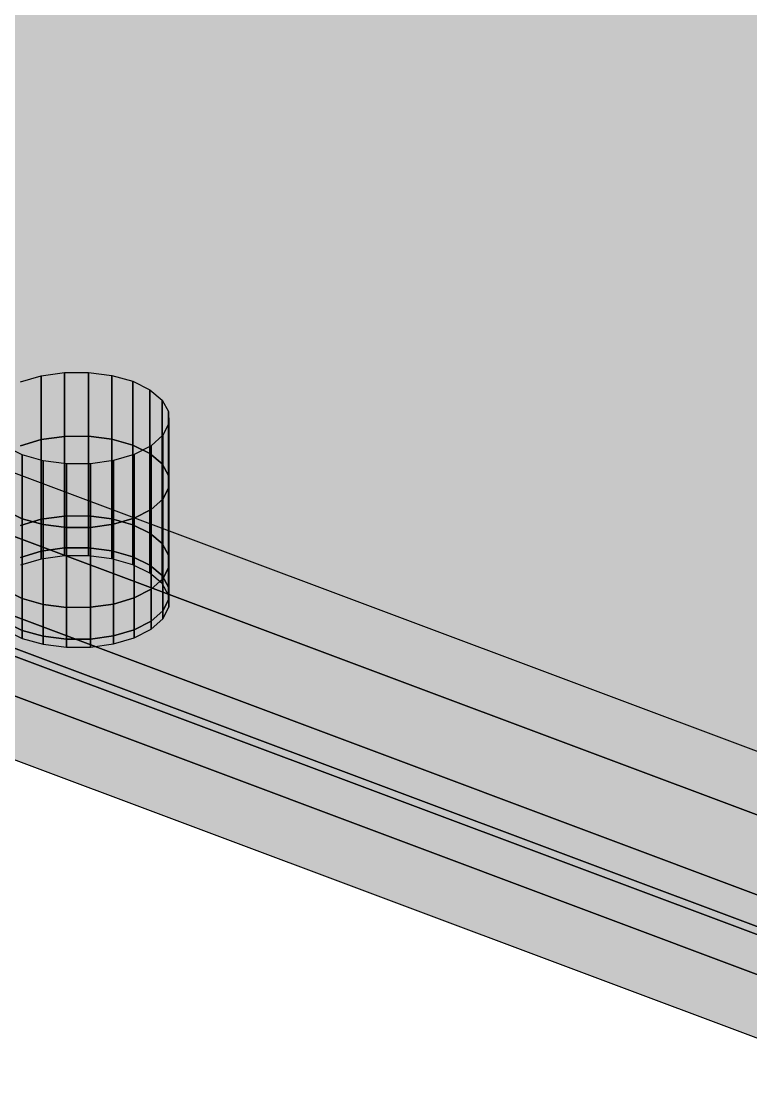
# Model space of a CAD drawing. Header units: millimetres. Extents: x 50 to 612415, y 2 to 4150.
# Drawn here: x 471237.6 to 471278.4, y 2943.7 to 3003.5 of the extents above; entities that cross this region are included whole.
import ezdxf

# ---------------------------------------------------------------- set-up
doc = ezdxf.new("R2010")
doc.units = ezdxf.units.MM
doc.layers.add('HATCH', color=8, linetype='Continuous', lineweight=9)
doc.layers.add('OUTLINE', color=7, linetype='Continuous', lineweight=25)

msp = doc.modelspace()

# ---------------------------------------------------------------- hatches: boundary and pattern name
at = {"layer": 'HATCH', "true_color": 0xccae87}
for points in [[(470526.265, 3420.73), (470524.918, 3421.389), (471244.787, 2982.887)], [(470524.918, 3421.389), (470749.011, 3168.481), (471243.826, 2983.357)], [(470524.918, 3421.389), (471243.826, 2983.357), (471244.787, 2982.887)], [(470666.462, 3368.157), (470526.265, 3420.73), (471408.076, 2921.654)], [(470526.265, 3420.73), (471244.787, 2982.887), (471407.114, 2922.124)], [(470526.265, 3420.73), (471407.114, 2922.124), (471408.076, 2921.654)], [(471244.787, 2979.316), (470524.918, 3417.818), (470526.265, 3417.159)], [(471243.826, 2979.786), (470749.011, 3164.91), (470524.918, 3417.818)], [(471244.787, 2979.316), (471243.826, 2979.786), (470524.918, 3417.818)], [(471408.076, 2918.083), (470526.265, 3417.159), (470666.462, 3364.586)], [(471407.114, 2918.553), (471244.787, 2979.316), (470526.265, 3417.159)], [(471408.076, 2918.083), (471407.114, 2918.553), (470526.265, 3417.159)], [(470806.659, 3315.583), (470666.462, 3368.157), (471408.076, 2921.654)], [(471408.076, 2918.083), (470666.462, 3364.586), (470806.659, 3312.012)], [(471408.076, 2918.083), (470806.659, 3312.012), (470946.856, 3259.438)], [(470762.813, 3279.598), (470749.388, 3163.59), (471243.826, 2979.786)], [(470763.775, 3279.127), (470762.813, 3279.598), (471244.787, 2979.316)], [(470762.813, 3279.598), (471243.826, 2979.786), (471244.787, 2979.316)], [(470986.441, 3195.628), (470763.775, 3279.127), (471408.076, 2918.083)], [(470763.775, 3279.127), (471244.787, 2979.316), (471407.114, 2918.553)], [(470763.775, 3279.127), (471407.114, 2918.553), (471408.076, 2918.083)], [(470762.813, 3275.134), (470749.388, 3159.126), (471243.826, 2975.323)], [(471243.826, 2975.323), (470749.388, 3159.126), (470762.813, 3275.134)], [(470763.775, 3274.664), (470762.813, 3275.134), (471244.787, 2974.852)], [(471244.787, 2974.852), (470762.813, 3275.134), (470763.775, 3274.664)], [(470762.813, 3275.134), (471243.826, 2975.323), (471244.787, 2974.852)], [(471244.787, 2974.852), (471243.826, 2975.323), (470762.813, 3275.134)], [(470986.441, 3191.164), (470763.775, 3274.664), (471408.076, 2913.619)], [(471408.076, 2913.619), (470763.775, 3274.664), (470986.441, 3191.164)], [(470763.775, 3274.664), (471244.787, 2974.852), (471407.114, 2914.09)], [(471407.114, 2914.09), (471244.787, 2974.852), (470763.775, 3274.664)], [(470763.775, 3274.664), (471407.114, 2914.09), (471408.076, 2913.619)], [(471408.076, 2913.619), (471407.114, 2914.09), (470763.775, 3274.664)], [(470762.813, 3273.348), (470749.388, 3157.34), (471243.826, 2973.537)], [(471243.826, 2973.537), (470749.388, 3157.34), (470762.813, 3273.348)], [(471244.787, 2973.067), (470762.813, 3273.348), (470763.775, 3272.878)], [(470763.775, 3272.878), (470762.813, 3273.348), (471408.076, 2911.834)], [(470762.813, 3273.348), (471243.826, 2973.537), (471244.787, 2973.067)], [(471244.787, 2973.067), (471243.826, 2973.537), (470762.813, 3273.348)], [(470762.813, 3273.348), (471244.787, 2973.067), (471407.114, 2912.304)], [(470762.813, 3273.348), (471407.114, 2912.304), (471408.076, 2911.834)], [(471243.826, 2973.091), (470749.388, 3156.894), (470762.813, 3272.902)], [(471408.076, 2911.387), (470762.813, 3272.902), (470763.775, 3272.432)], [(470763.775, 3272.432), (470762.813, 3272.902), (471441.874, 2891.22)], [(471244.787, 2972.62), (471243.826, 2973.091), (470762.813, 3272.902)], [(471407.114, 2911.858), (471244.787, 2972.62), (470762.813, 3272.902)], [(470762.813, 3272.902), (471194.468, 2983.997), (471441.874, 2891.22)], [(471408.076, 2911.387), (471407.114, 2911.858), (470762.813, 3272.902)], [(470986.441, 3189.378), (470763.775, 3272.878), (471408.076, 2911.834)], [(471408.076, 2911.834), (470763.775, 3272.878), (470986.441, 3189.378)], [(471407.114, 2912.304), (471244.787, 2973.067), (470763.775, 3272.878)], [(471408.076, 2911.834), (471407.114, 2912.304), (470763.775, 3272.878)], [(471408.076, 2911.387), (470763.775, 3272.432), (470986.441, 3188.932)], [(470986.441, 3188.932), (470763.775, 3272.432), (471441.874, 2891.22)], [(470763.775, 3270.2), (470762.813, 3270.67), (471441.874, 2888.988)], [(471441.874, 2888.988), (470762.813, 3270.67), (470763.775, 3270.2)], [(470762.813, 3270.67), (471194.468, 2981.765), (471441.874, 2888.988)], [(471441.874, 2888.988), (471194.468, 2981.765), (470762.813, 3270.67)], [(470986.441, 3186.7), (470763.775, 3270.2), (471441.874, 2888.988)], [(471441.874, 2888.988), (470763.775, 3270.2), (470986.441, 3186.7)], [(471441.874, 2885.417), (470762.813, 3267.099), (470763.775, 3266.629)], [(471441.874, 2885.417), (471194.468, 2978.194), (470762.813, 3267.099)], [(471441.874, 2885.417), (470763.775, 3266.629), (470986.441, 3183.129)], [(470741.178, 3165.407), (470577.89, 3226.64), (471441.874, 2901.486)], [(470577.89, 3226.64), (471194.468, 2994.264), (471441.874, 2901.486)], [(470741.178, 3161.836), (470577.89, 3223.069), (471441.874, 2897.915)], [(471441.874, 2897.915), (470577.89, 3223.069), (470741.178, 3161.836)], [(470577.89, 3223.069), (471194.468, 2990.693), (471441.874, 2897.915)], [(471441.874, 2897.915), (471194.468, 2990.693), (470577.89, 3223.069)], [(470741.178, 3157.372), (470577.89, 3218.605), (471441.874, 2893.452)], [(471441.874, 2893.452), (470577.89, 3218.605), (470741.178, 3157.372)], [(470577.89, 3218.605), (471194.468, 2986.229), (471441.874, 2893.452)], [(471441.874, 2893.452), (471194.468, 2986.229), (470577.89, 3218.605)], [(470741.178, 3155.587), (470577.89, 3216.82), (471441.874, 2891.666)], [(471441.874, 2891.666), (470577.89, 3216.82), (470741.178, 3155.587)], [(470577.89, 3216.82), (471194.468, 2984.444), (471441.874, 2891.666)], [(471441.874, 2891.666), (471194.468, 2984.444), (470577.89, 3216.82)], [(471441.874, 2891.22), (470577.89, 3216.374), (470741.178, 3155.14)], [(471441.874, 2891.22), (471194.468, 2983.997), (470577.89, 3216.374)], [(471233.847, 3102.85), (470986.441, 3195.628), (471408.076, 2918.083)], [(471233.847, 3098.387), (470986.441, 3191.164), (471408.076, 2913.619)], [(471408.076, 2913.619), (470986.441, 3191.164), (471233.847, 3098.387)], [(471233.847, 3096.601), (470986.441, 3189.378), (471408.076, 2911.834)], [(471408.076, 2911.834), (470986.441, 3189.378), (471233.847, 3096.601)], [(471408.076, 2911.387), (470986.441, 3188.932), (471233.847, 3096.155)], [(471233.847, 3096.155), (470986.441, 3188.932), (471441.874, 2891.22)], [(471233.847, 3093.923), (470986.441, 3186.7), (471441.874, 2888.988)], [(471441.874, 2888.988), (470986.441, 3186.7), (471233.847, 3093.923)], [(471441.874, 2885.417), (470986.441, 3183.129), (471233.847, 3090.352)], [(470749.011, 3168.481), (470749.374, 3167.833), (471243.826, 2983.357)], [(470749.374, 3167.833), (470749.388, 3167.161), (471243.826, 2983.357)], [(470749.388, 3167.161), (470749.054, 3166.509), (471243.826, 2983.357)], [(470749.054, 3166.509), (471240.004, 2983.847), (471241.349, 2983.854)], [(470749.054, 3166.509), (471241.349, 2983.854), (471242.653, 2983.687)], [(470749.054, 3166.509), (471238.708, 2983.666), (471240.004, 2983.847)], [(470749.054, 3166.509), (471242.653, 2983.687), (471243.826, 2983.357)], [(470749.054, 3166.509), (471237.55, 2983.323), (471238.708, 2983.666)], [(471237.64, 2979.234), (471236.679, 2979.704), (470741.178, 3165.407)], [(471237.64, 2979.234), (470741.178, 3165.407), (471441.874, 2901.486)], [(471243.826, 2979.786), (470749.374, 3164.262), (470749.011, 3164.91)], [(471243.826, 2979.786), (470749.388, 3163.59), (470749.374, 3164.262)], [(470749.388, 3163.59), (470749.054, 3162.938), (471243.826, 2979.786)], [(471243.826, 2979.786), (470749.054, 3162.938), (470749.388, 3163.59)], [(470749.054, 3162.938), (471240.004, 2980.276), (471241.349, 2980.283)], [(471241.349, 2980.283), (471240.004, 2980.276), (470749.054, 3162.938)], [(470749.054, 3162.938), (471241.349, 2980.283), (471242.653, 2980.116)], [(471242.653, 2980.116), (471241.349, 2980.283), (470749.054, 3162.938)], [(470749.054, 3162.938), (471238.708, 2980.095), (471240.004, 2980.276)], [(471240.004, 2980.276), (471238.708, 2980.095), (470749.054, 3162.938)], [(470749.054, 3162.938), (471242.653, 2980.116), (471243.826, 2979.786)], [(471243.826, 2979.786), (471242.653, 2980.116), (470749.054, 3162.938)], [(470749.054, 3162.938), (471237.55, 2979.752), (471238.708, 2980.095)], [(471238.708, 2980.095), (471237.55, 2979.752), (470749.054, 3162.938)], [(471237.64, 2975.663), (471236.679, 2976.133), (470741.178, 3161.836)], [(470741.178, 3161.836), (471236.679, 2976.133), (471237.64, 2975.663)], [(471237.64, 2975.663), (470741.178, 3161.836), (471441.874, 2897.915)], [(471441.874, 2897.915), (470741.178, 3161.836), (471237.64, 2975.663)], [(470749.388, 3159.126), (470749.054, 3158.474), (471243.826, 2975.323)], [(471243.826, 2975.323), (470749.054, 3158.474), (470749.388, 3159.126)], [(470749.054, 3158.474), (471240.004, 2975.812), (471241.349, 2975.819)], [(471241.349, 2975.819), (471240.004, 2975.812), (470749.054, 3158.474)], [(470749.054, 3158.474), (471241.349, 2975.819), (471242.653, 2975.653)], [(471242.653, 2975.653), (471241.349, 2975.819), (470749.054, 3158.474)], [(470749.054, 3158.474), (471238.708, 2975.631), (471240.004, 2975.812)], [(471240.004, 2975.812), (471238.708, 2975.631), (470749.054, 3158.474)], [(470749.054, 3158.474), (471242.653, 2975.653), (471243.826, 2975.323)], [(471243.826, 2975.323), (471242.653, 2975.653), (470749.054, 3158.474)], [(470749.054, 3158.474), (471237.55, 2975.288), (471238.708, 2975.631)], [(471238.708, 2975.631), (471237.55, 2975.288), (470749.054, 3158.474)], [(471237.64, 2971.199), (471236.679, 2971.67), (470741.178, 3157.372)], [(470741.178, 3157.372), (471236.679, 2971.67), (471237.64, 2971.199)], [(471237.64, 2971.199), (470741.178, 3157.372), (471441.874, 2893.452)], [(471441.874, 2893.452), (470741.178, 3157.372), (471237.64, 2971.199)], [(470749.388, 3157.34), (470749.054, 3156.689), (471243.826, 2973.537)], [(471243.826, 2973.537), (470749.054, 3156.689), (470749.388, 3157.34)], [(471243.826, 2973.091), (470749.054, 3156.242), (470749.388, 3156.894)], [(470749.054, 3156.689), (471240.004, 2974.027), (471241.349, 2974.034)], [(471241.349, 2974.034), (471240.004, 2974.027), (470749.054, 3156.689)], [(470749.054, 3156.689), (471241.349, 2974.034), (471242.653, 2973.867)], [(471242.653, 2973.867), (471241.349, 2974.034), (470749.054, 3156.689)], [(470749.054, 3156.689), (471238.708, 2973.845), (471240.004, 2974.027)], [(471240.004, 2974.027), (471238.708, 2973.845), (470749.054, 3156.689)], [(470749.054, 3156.689), (471242.653, 2973.867), (471243.826, 2973.537)], [(471243.826, 2973.537), (471242.653, 2973.867), (470749.054, 3156.689)], [(470749.054, 3156.689), (471237.55, 2973.503), (471238.708, 2973.845)], [(471238.708, 2973.845), (471237.55, 2973.503), (470749.054, 3156.689)], [(471241.349, 2973.588), (471240.004, 2973.58), (470749.054, 3156.242)], [(471242.653, 2973.421), (471241.349, 2973.588), (470749.054, 3156.242)], [(471240.004, 2973.58), (471238.708, 2973.399), (470749.054, 3156.242)], [(471243.826, 2973.091), (471242.653, 2973.421), (470749.054, 3156.242)], [(471238.708, 2973.399), (471237.55, 2973.056), (470749.054, 3156.242)], [(471237.64, 2969.414), (471236.679, 2969.884), (470741.178, 3155.587)], [(470741.178, 3155.587), (471236.679, 2969.884), (471237.64, 2969.414)], [(471237.64, 2969.414), (470741.178, 3155.587), (471441.874, 2891.666)], [(471441.874, 2891.666), (470741.178, 3155.587), (471237.64, 2969.414)], [(470741.178, 3155.14), (471236.679, 2969.438), (471237.64, 2968.967)], [(471441.874, 2891.22), (470741.178, 3155.14), (471237.64, 2968.967)], [(471244.787, 2982.887), (471245.473, 2982.308), (471407.114, 2922.124)], [(471245.473, 2982.308), (471245.835, 2981.66), (471407.114, 2922.124)], [(471245.835, 2981.66), (471245.85, 2980.987), (471407.114, 2922.124)], [(471245.85, 2980.987), (471245.516, 2980.336), (471407.114, 2922.124)], [(471245.516, 2980.336), (471244.856, 2979.749), (471399.898, 2921.609)], [(471245.516, 2980.336), (471403.292, 2922.614), (471404.638, 2922.621)], [(471245.516, 2980.336), (471404.638, 2922.621), (471405.941, 2922.454)], [(471245.516, 2980.336), (471401.996, 2922.433), (471403.292, 2922.614)], [(471245.516, 2980.336), (471405.941, 2922.454), (471407.114, 2922.124)], [(471245.516, 2980.336), (471400.839, 2922.09), (471401.996, 2922.433)], [(471245.516, 2980.336), (471399.898, 2921.609), (471400.839, 2922.09)], [(471399.238, 2921.023), (471244.856, 2979.749), (471243.915, 2979.268)], [(471399.238, 2921.023), (471399.898, 2921.609), (471244.856, 2979.749)], [(471399.238, 2921.023), (471238.813, 2978.904), (471237.64, 2979.234)], [(471398.904, 2920.371), (471399.238, 2921.023), (471237.64, 2979.234)], [(471398.919, 2919.698), (471398.904, 2920.371), (471237.64, 2979.234)], [(471399.281, 2919.05), (471398.919, 2919.698), (471237.64, 2979.234)], [(471399.967, 2918.471), (471399.281, 2919.05), (471237.64, 2979.234)], [(471400.929, 2918.001), (471399.967, 2918.471), (471237.64, 2979.234)], [(471400.929, 2918.001), (471237.64, 2979.234), (471441.874, 2901.486)], [(471399.238, 2921.023), (471240.116, 2978.737), (471238.813, 2978.904)], [(471399.238, 2921.023), (471242.758, 2978.926), (471241.462, 2978.744)], [(471399.238, 2921.023), (471243.915, 2979.268), (471242.758, 2978.926)], [(471244.787, 2979.316), (471245.473, 2978.737), (471407.114, 2918.553)], [(471407.114, 2918.553), (471245.473, 2978.737), (471244.787, 2979.316)], [(471399.238, 2921.023), (471241.462, 2978.744), (471240.116, 2978.737)], [(471245.473, 2978.737), (471245.835, 2978.089), (471407.114, 2918.553)], [(471407.114, 2918.553), (471245.835, 2978.089), (471245.473, 2978.737)], [(471407.114, 2918.553), (471245.85, 2977.416), (471245.835, 2978.089)], [(471245.835, 2978.089), (471245.85, 2977.416), (471407.114, 2918.553)], [(471407.114, 2918.553), (471245.516, 2976.765), (471245.85, 2977.416)], [(471245.85, 2977.416), (471245.516, 2976.765), (471407.114, 2918.553)], [(471245.516, 2976.765), (471244.856, 2976.178), (471399.898, 2918.038)], [(471399.898, 2918.038), (471244.856, 2976.178), (471245.516, 2976.765)], [(471245.516, 2976.765), (471403.292, 2919.043), (471404.638, 2919.05)], [(471404.638, 2919.05), (471403.292, 2919.043), (471245.516, 2976.765)], [(471405.941, 2918.883), (471404.638, 2919.05), (471245.516, 2976.765)], [(471245.516, 2976.765), (471404.638, 2919.05), (471405.941, 2918.883)], [(471245.516, 2976.765), (471401.996, 2918.862), (471403.292, 2919.043)], [(471403.292, 2919.043), (471401.996, 2918.862), (471245.516, 2976.765)], [(471407.114, 2918.553), (471405.941, 2918.883), (471245.516, 2976.765)], [(471245.516, 2976.765), (471405.941, 2918.883), (471407.114, 2918.553)], [(471245.516, 2976.765), (471400.839, 2918.519), (471401.996, 2918.862)], [(471401.996, 2918.862), (471400.839, 2918.519), (471245.516, 2976.765)], [(471245.516, 2976.765), (471399.898, 2918.038), (471400.839, 2918.519)], [(471400.839, 2918.519), (471399.898, 2918.038), (471245.516, 2976.765)], [(471399.238, 2917.452), (471244.856, 2976.178), (471243.915, 2975.697)], [(471243.915, 2975.697), (471244.856, 2976.178), (471399.238, 2917.452)], [(471399.238, 2917.452), (471399.898, 2918.038), (471244.856, 2976.178)], [(471244.856, 2976.178), (471399.898, 2918.038), (471399.238, 2917.452)], [(471237.64, 2975.663), (471238.813, 2975.333), (471399.238, 2917.452)], [(471399.238, 2917.452), (471238.813, 2975.333), (471237.64, 2975.663)], [(471237.64, 2975.663), (471399.238, 2917.452), (471398.904, 2916.8)], [(471398.904, 2916.8), (471399.238, 2917.452), (471237.64, 2975.663)], [(471398.919, 2916.127), (471398.904, 2916.8), (471237.64, 2975.663)], [(471237.64, 2975.663), (471398.904, 2916.8), (471398.919, 2916.127)], [(471237.64, 2975.663), (471398.919, 2916.127), (471399.281, 2915.479)], [(471399.281, 2915.479), (471398.919, 2916.127), (471237.64, 2975.663)], [(471237.64, 2975.663), (471399.281, 2915.479), (471399.967, 2914.9)], [(471399.967, 2914.9), (471399.281, 2915.479), (471237.64, 2975.663)], [(471400.929, 2914.43), (471399.967, 2914.9), (471237.64, 2975.663)], [(471237.64, 2975.663), (471399.967, 2914.9), (471400.929, 2914.43)], [(471400.929, 2914.43), (471237.64, 2975.663), (471441.874, 2897.915)], [(471441.874, 2897.915), (471237.64, 2975.663), (471400.929, 2914.43)], [(471238.813, 2975.333), (471240.116, 2975.166), (471399.238, 2917.452)], [(471399.238, 2917.452), (471240.116, 2975.166), (471238.813, 2975.333)], [(471240.116, 2975.166), (471241.462, 2975.173), (471399.238, 2917.452)], [(471399.238, 2917.452), (471241.462, 2975.173), (471240.116, 2975.166)], [(471241.462, 2975.173), (471242.758, 2975.355), (471399.238, 2917.452)], [(471399.238, 2917.452), (471242.758, 2975.355), (471241.462, 2975.173)], [(471399.238, 2917.452), (471243.915, 2975.697), (471242.758, 2975.355)], [(471242.758, 2975.355), (471243.915, 2975.697), (471399.238, 2917.452)], [(471244.787, 2974.852), (471245.473, 2974.273), (471407.114, 2914.09)], [(471407.114, 2914.09), (471245.473, 2974.273), (471244.787, 2974.852)], [(471245.473, 2974.273), (471245.835, 2973.625), (471407.114, 2914.09)], [(471407.114, 2914.09), (471245.835, 2973.625), (471245.473, 2974.273)], [(471407.114, 2914.09), (471245.85, 2972.953), (471245.835, 2973.625)], [(471245.835, 2973.625), (471245.85, 2972.953), (471407.114, 2914.09)], [(471244.787, 2973.067), (471245.473, 2972.488), (471407.114, 2912.304)], [(471407.114, 2912.304), (471245.473, 2972.488), (471244.787, 2973.067)], [(471407.114, 2914.09), (471245.516, 2972.301), (471245.85, 2972.953)], [(471245.85, 2972.953), (471245.516, 2972.301), (471407.114, 2914.09)], [(471407.114, 2911.858), (471245.473, 2972.041), (471244.787, 2972.62)], [(471245.516, 2972.301), (471244.856, 2971.715), (471399.898, 2913.574)], [(471399.898, 2913.574), (471244.856, 2971.715), (471245.516, 2972.301)], [(471245.473, 2972.488), (471245.835, 2971.84), (471407.114, 2912.304)], [(471407.114, 2912.304), (471245.835, 2971.84), (471245.473, 2972.488)], [(471245.516, 2972.301), (471403.292, 2914.579), (471404.638, 2914.586)], [(471404.638, 2914.586), (471403.292, 2914.579), (471245.516, 2972.301)], [(471405.941, 2914.419), (471404.638, 2914.586), (471245.516, 2972.301)], [(471245.516, 2972.301), (471404.638, 2914.586), (471405.941, 2914.419)], [(471245.516, 2972.301), (471401.996, 2914.398), (471403.292, 2914.579)], [(471403.292, 2914.579), (471401.996, 2914.398), (471245.516, 2972.301)], [(471407.114, 2914.09), (471405.941, 2914.419), (471245.516, 2972.301)], [(471245.516, 2972.301), (471405.941, 2914.419), (471407.114, 2914.09)], [(471245.516, 2972.301), (471400.839, 2914.055), (471401.996, 2914.398)], [(471401.996, 2914.398), (471400.839, 2914.055), (471245.516, 2972.301)], [(471245.516, 2972.301), (471399.898, 2913.574), (471400.839, 2914.055)], [(471400.839, 2914.055), (471399.898, 2913.574), (471245.516, 2972.301)], [(471399.238, 2912.988), (471244.856, 2971.715), (471243.915, 2971.234)], [(471243.915, 2971.234), (471244.856, 2971.715), (471399.238, 2912.988)], [(471399.238, 2912.988), (471399.898, 2913.574), (471244.856, 2971.715)], [(471244.856, 2971.715), (471399.898, 2913.574), (471399.238, 2912.988)], [(471407.114, 2911.858), (471245.835, 2971.393), (471245.473, 2972.041)], [(471407.114, 2912.304), (471245.85, 2971.167), (471245.835, 2971.84)], [(471245.835, 2971.84), (471245.85, 2971.167), (471407.114, 2912.304)], [(471237.64, 2971.199), (471238.813, 2970.869), (471399.238, 2912.988)], [(471399.238, 2912.988), (471238.813, 2970.869), (471237.64, 2971.199)], [(471237.64, 2971.199), (471399.238, 2912.988), (471398.904, 2912.336)], [(471398.904, 2912.336), (471399.238, 2912.988), (471237.64, 2971.199)], [(471398.919, 2911.663), (471398.904, 2912.336), (471237.64, 2971.199)], [(471237.64, 2971.199), (471398.904, 2912.336), (471398.919, 2911.663)], [(471237.64, 2971.199), (471398.919, 2911.663), (471399.281, 2911.015)], [(471399.281, 2911.015), (471398.919, 2911.663), (471237.64, 2971.199)], [(471237.64, 2971.199), (471399.281, 2911.015), (471399.967, 2910.437)], [(471399.967, 2910.437), (471399.281, 2911.015), (471237.64, 2971.199)], [(471400.929, 2909.966), (471399.967, 2910.437), (471237.64, 2971.199)], [(471237.64, 2971.199), (471399.967, 2910.437), (471400.929, 2909.966)], [(471400.929, 2909.966), (471237.64, 2971.199), (471441.874, 2893.452)], [(471441.874, 2893.452), (471237.64, 2971.199), (471400.929, 2909.966)], [(471399.238, 2912.988), (471243.915, 2971.234), (471242.758, 2970.891)], [(471242.758, 2970.891), (471243.915, 2971.234), (471399.238, 2912.988)], [(471407.114, 2912.304), (471245.516, 2970.515), (471245.85, 2971.167)], [(471245.85, 2971.167), (471245.516, 2970.515), (471407.114, 2912.304)], [(471407.114, 2911.858), (471245.85, 2970.721), (471245.835, 2971.393)], [(471238.813, 2970.869), (471240.116, 2970.702), (471399.238, 2912.988)], [(471399.238, 2912.988), (471240.116, 2970.702), (471238.813, 2970.869)], [(471240.116, 2970.702), (471241.462, 2970.71), (471399.238, 2912.988)], [(471399.238, 2912.988), (471241.462, 2970.71), (471240.116, 2970.702)], [(471241.462, 2970.71), (471242.758, 2970.891), (471399.238, 2912.988)], [(471399.238, 2912.988), (471242.758, 2970.891), (471241.462, 2970.71)], [(471245.516, 2970.515), (471244.856, 2969.929), (471399.898, 2911.789)], [(471399.898, 2911.789), (471244.856, 2969.929), (471245.516, 2970.515)], [(471407.114, 2911.858), (471245.516, 2970.069), (471245.85, 2970.721)], [(471245.516, 2970.515), (471403.292, 2912.794), (471404.638, 2912.801)], [(471404.638, 2912.801), (471403.292, 2912.794), (471245.516, 2970.515)], [(471405.941, 2912.634), (471404.638, 2912.801), (471245.516, 2970.515)], [(471245.516, 2970.515), (471404.638, 2912.801), (471405.941, 2912.634)], [(471245.516, 2970.515), (471401.996, 2912.612), (471403.292, 2912.794)], [(471403.292, 2912.794), (471401.996, 2912.612), (471245.516, 2970.515)], [(471407.114, 2912.304), (471405.941, 2912.634), (471245.516, 2970.515)], [(471245.516, 2970.515), (471405.941, 2912.634), (471407.114, 2912.304)], [(471245.516, 2970.515), (471400.839, 2912.27), (471401.996, 2912.612)], [(471401.996, 2912.612), (471400.839, 2912.27), (471245.516, 2970.515)], [(471245.516, 2970.515), (471399.898, 2911.789), (471400.839, 2912.27)], [(471400.839, 2912.27), (471399.898, 2911.789), (471245.516, 2970.515)], [(471399.238, 2911.202), (471244.856, 2969.929), (471243.915, 2969.448)], [(471243.915, 2969.448), (471244.856, 2969.929), (471399.238, 2911.202)], [(471399.898, 2911.342), (471244.856, 2969.483), (471245.516, 2970.069)], [(471399.238, 2911.202), (471399.898, 2911.789), (471244.856, 2969.929)], [(471244.856, 2969.929), (471399.898, 2911.789), (471399.238, 2911.202)], [(471404.638, 2912.355), (471403.292, 2912.347), (471245.516, 2970.069)], [(471405.941, 2912.188), (471404.638, 2912.355), (471245.516, 2970.069)], [(471403.292, 2912.347), (471401.996, 2912.166), (471245.516, 2970.069)], [(471407.114, 2911.858), (471405.941, 2912.188), (471245.516, 2970.069)], [(471401.996, 2912.166), (471400.839, 2911.823), (471245.516, 2970.069)], [(471400.839, 2911.823), (471399.898, 2911.342), (471245.516, 2970.069)], [(471237.64, 2969.414), (471238.813, 2969.084), (471399.238, 2911.202)], [(471399.238, 2911.202), (471238.813, 2969.084), (471237.64, 2969.414)], [(471237.64, 2969.414), (471399.238, 2911.202), (471398.904, 2910.551)], [(471398.904, 2910.551), (471399.238, 2911.202), (471237.64, 2969.414)], [(471398.919, 2909.878), (471398.904, 2910.551), (471237.64, 2969.414)], [(471237.64, 2969.414), (471398.904, 2910.551), (471398.919, 2909.878)], [(471237.64, 2969.414), (471398.919, 2909.878), (471399.281, 2909.23)], [(471399.281, 2909.23), (471398.919, 2909.878), (471237.64, 2969.414)], [(471237.64, 2969.414), (471399.281, 2909.23), (471399.967, 2908.651)], [(471399.967, 2908.651), (471399.281, 2909.23), (471237.64, 2969.414)], [(471400.929, 2908.181), (471399.967, 2908.651), (471237.64, 2969.414)], [(471237.64, 2969.414), (471399.967, 2908.651), (471400.929, 2908.181)], [(471400.929, 2908.181), (471237.64, 2969.414), (471441.874, 2891.666)], [(471441.874, 2891.666), (471237.64, 2969.414), (471400.929, 2908.181)], [(471399.238, 2911.202), (471243.915, 2969.448), (471242.758, 2969.105)], [(471242.758, 2969.105), (471243.915, 2969.448), (471399.238, 2911.202)], [(471243.915, 2969.002), (471244.856, 2969.483), (471399.238, 2910.756)], [(471244.856, 2969.483), (471399.898, 2911.342), (471399.238, 2910.756)], [(471237.64, 2968.967), (471238.813, 2968.637), (471399.238, 2910.756)], [(471237.64, 2968.967), (471399.238, 2910.756), (471398.904, 2910.104)], [(471237.64, 2968.967), (471398.904, 2910.104), (471398.919, 2909.431)], [(471237.64, 2968.967), (471398.919, 2909.431), (471399.281, 2908.784)], [(471237.64, 2968.967), (471399.281, 2908.784), (471399.967, 2908.205)], [(471237.64, 2968.967), (471399.967, 2908.205), (471400.929, 2907.734)], [(471441.874, 2891.22), (471237.64, 2968.967), (471400.929, 2907.734)], [(471238.813, 2969.084), (471240.116, 2968.917), (471399.238, 2911.202)], [(471399.238, 2911.202), (471240.116, 2968.917), (471238.813, 2969.084)], [(471238.813, 2968.637), (471240.116, 2968.47), (471399.238, 2910.756)], [(471240.116, 2968.917), (471241.462, 2968.924), (471399.238, 2911.202)], [(471399.238, 2911.202), (471241.462, 2968.924), (471240.116, 2968.917)], [(471241.462, 2968.924), (471242.758, 2969.105), (471399.238, 2911.202)], [(471399.238, 2911.202), (471242.758, 2969.105), (471241.462, 2968.924)], [(471241.462, 2968.478), (471242.758, 2968.659), (471399.238, 2910.756)], [(471242.758, 2968.659), (471243.915, 2969.002), (471399.238, 2910.756)], [(471240.116, 2968.47), (471241.462, 2968.478), (471399.238, 2910.756)]]:
    msp.add_hatch(color=43, dxfattribs=at).paths.add_polyline_path(points)
at = {"layer": 'HATCH', "true_color": 0xc0a47f}
for points in [[(471441.874, 2897.915), (471194.468, 2990.693), (471194.468, 2994.264), (471441.874, 2901.486)], [(471441.874, 2893.452), (471194.468, 2986.229), (471194.468, 2990.693), (471441.874, 2897.915)], [(471441.874, 2891.666), (471194.468, 2984.444), (471194.468, 2986.229), (471441.874, 2893.452)], [(471441.874, 2891.22), (471194.468, 2983.997), (471194.468, 2984.444), (471441.874, 2891.666)], [(471441.874, 2888.988), (471194.468, 2981.765), (471194.468, 2983.997), (471441.874, 2891.22)], [(471441.874, 2885.417), (471194.468, 2978.194), (471194.468, 2981.765), (471441.874, 2888.988)]]:
    msp.add_hatch(color=33, dxfattribs=at).paths.add_polyline_path(points)
at = {"layer": 'HATCH', "true_color": 0xc0a480}
for points in [[(471238.708, 2980.095), (471237.55, 2979.752), (471237.55, 2983.323), (471238.708, 2983.666)], [(471238.708, 2975.631), (471237.55, 2975.288), (471237.55, 2979.752), (471238.708, 2980.095)], [(471242.758, 2975.355), (471243.915, 2975.697), (471243.915, 2979.268), (471242.758, 2978.926)], [(471238.708, 2973.845), (471237.55, 2973.503), (471237.55, 2975.288), (471238.708, 2975.631)], [(471242.758, 2970.891), (471243.915, 2971.234), (471243.915, 2975.697), (471242.758, 2975.355)], [(471238.708, 2973.399), (471237.55, 2973.056), (471237.55, 2973.503), (471238.708, 2973.845)], [(471242.758, 2969.105), (471243.915, 2969.448), (471243.915, 2971.234), (471242.758, 2970.891)], [(471242.758, 2968.659), (471243.915, 2969.002), (471243.915, 2969.448), (471242.758, 2969.105)]]:
    msp.add_hatch(color=33, dxfattribs=at).paths.add_polyline_path(points)
at = {"layer": 'HATCH', "true_color": 0xc2a680}
for points in [[(471240.004, 2980.276), (471238.708, 2980.095), (471238.708, 2983.666), (471240.004, 2983.847)], [(471242.653, 2980.116), (471241.349, 2980.283), (471241.349, 2983.854), (471242.653, 2983.687)], [(471240.004, 2975.812), (471238.708, 2975.631), (471238.708, 2980.095), (471240.004, 2980.276)], [(471242.653, 2975.653), (471241.349, 2975.819), (471241.349, 2980.283), (471242.653, 2980.116)], [(471238.813, 2975.333), (471240.116, 2975.166), (471240.116, 2978.737), (471238.813, 2978.904)], [(471241.462, 2975.173), (471242.758, 2975.355), (471242.758, 2978.926), (471241.462, 2978.744)], [(471240.004, 2974.027), (471238.708, 2973.845), (471238.708, 2975.631), (471240.004, 2975.812)], [(471242.653, 2973.867), (471241.349, 2974.034), (471241.349, 2975.819), (471242.653, 2975.653)], [(471238.813, 2970.869), (471240.116, 2970.702), (471240.116, 2975.166), (471238.813, 2975.333)], [(471241.462, 2970.71), (471242.758, 2970.891), (471242.758, 2975.355), (471241.462, 2975.173)], [(471240.004, 2973.58), (471238.708, 2973.399), (471238.708, 2973.845), (471240.004, 2974.027)], [(471242.653, 2973.421), (471241.349, 2973.588), (471241.349, 2974.034), (471242.653, 2973.867)], [(471238.813, 2969.084), (471240.116, 2968.917), (471240.116, 2970.702), (471238.813, 2970.869)], [(471241.462, 2968.924), (471242.758, 2969.105), (471242.758, 2970.891), (471241.462, 2970.71)], [(471238.813, 2968.637), (471240.116, 2968.47), (471240.116, 2968.917), (471238.813, 2969.084)], [(471241.462, 2968.478), (471242.758, 2968.659), (471242.758, 2969.105), (471241.462, 2968.924)]]:
    msp.add_hatch(color=43, dxfattribs=at).paths.add_polyline_path(points)
at = {"layer": 'HATCH', "true_color": 0xc2a681}
for points in [[(471241.349, 2980.283), (471240.004, 2980.276), (471240.004, 2983.847), (471241.349, 2983.854)], [(471241.349, 2975.819), (471240.004, 2975.812), (471240.004, 2980.276), (471241.349, 2980.283)], [(471240.116, 2975.166), (471241.462, 2975.173), (471241.462, 2978.744), (471240.116, 2978.737)], [(471241.349, 2974.034), (471240.004, 2974.027), (471240.004, 2975.812), (471241.349, 2975.819)], [(471240.116, 2970.702), (471241.462, 2970.71), (471241.462, 2975.173), (471240.116, 2975.166)], [(471241.349, 2973.588), (471240.004, 2973.58), (471240.004, 2974.027), (471241.349, 2974.034)], [(471240.116, 2968.917), (471241.462, 2968.924), (471241.462, 2970.71), (471240.116, 2970.702)], [(471240.116, 2968.47), (471241.462, 2968.478), (471241.462, 2968.924), (471240.116, 2968.917)]]:
    msp.add_hatch(color=43, dxfattribs=at).paths.add_polyline_path(points)
at = {"layer": 'HATCH', "true_color": 0xc1a580}
for points in [[(471243.826, 2979.786), (471242.653, 2980.116), (471242.653, 2983.687), (471243.826, 2983.357)], [(471243.826, 2975.323), (471242.653, 2975.653), (471242.653, 2980.116), (471243.826, 2979.786)], [(471237.64, 2975.663), (471238.813, 2975.333), (471238.813, 2978.904), (471237.64, 2979.234)], [(471237.64, 2971.199), (471238.813, 2970.869), (471238.813, 2975.333), (471237.64, 2975.663)], [(471243.826, 2973.537), (471242.653, 2973.867), (471242.653, 2975.653), (471243.826, 2975.323)], [(471243.826, 2973.091), (471242.653, 2973.421), (471242.653, 2973.867), (471243.826, 2973.537)], [(471237.64, 2969.414), (471238.813, 2969.084), (471238.813, 2970.869), (471237.64, 2971.199)], [(471237.64, 2968.967), (471238.813, 2968.637), (471238.813, 2969.084), (471237.64, 2969.414)]]:
    msp.add_hatch(color=33, dxfattribs=at).paths.add_polyline_path(points)
at = {"layer": 'HATCH', "true_color": 0xbfa37e}
for points in [[(471244.787, 2979.316), (471243.826, 2979.786), (471243.826, 2983.357), (471244.787, 2982.887)], [(471236.679, 2976.133), (471237.64, 2975.663), (471237.64, 2979.234), (471236.679, 2979.704)], [(471244.787, 2974.852), (471243.826, 2975.323), (471243.826, 2979.786), (471244.787, 2979.316)], [(471236.679, 2971.67), (471237.64, 2971.199), (471237.64, 2975.663), (471236.679, 2976.133)], [(471244.787, 2973.067), (471243.826, 2973.537), (471243.826, 2975.323), (471244.787, 2974.852)], [(471244.787, 2972.62), (471243.826, 2973.091), (471243.826, 2973.537), (471244.787, 2973.067)], [(471236.679, 2969.884), (471237.64, 2969.414), (471237.64, 2971.199), (471236.679, 2971.67)], [(471236.679, 2969.438), (471237.64, 2968.967), (471237.64, 2969.414), (471236.679, 2969.884)]]:
    msp.add_hatch(color=33, dxfattribs=at).paths.add_polyline_path(points)
at = {"layer": 'HATCH', "true_color": 0xbca17d}
for points in [[(471245.473, 2978.737), (471244.787, 2979.316), (471244.787, 2982.887), (471245.473, 2982.308)], [(471245.473, 2974.273), (471244.787, 2974.852), (471244.787, 2979.316), (471245.473, 2978.737)], [(471245.473, 2972.488), (471244.787, 2973.067), (471244.787, 2974.852), (471245.473, 2974.273)], [(471245.473, 2972.041), (471244.787, 2972.62), (471244.787, 2973.067), (471245.473, 2972.488)]]:
    msp.add_hatch(color=33, dxfattribs=at).paths.add_polyline_path(points)
at = {"layer": 'HATCH', "true_color": 0xb99e7a}
for points in [[(471245.835, 2978.089), (471245.473, 2978.737), (471245.473, 2982.308), (471245.835, 2981.66)], [(471245.516, 2976.765), (471245.85, 2977.416), (471245.85, 2980.987), (471245.516, 2980.336)], [(471245.835, 2973.625), (471245.473, 2974.273), (471245.473, 2978.737), (471245.835, 2978.089)], [(471245.516, 2972.301), (471245.85, 2972.953), (471245.85, 2977.416), (471245.516, 2976.765)], [(471245.835, 2971.84), (471245.473, 2972.488), (471245.473, 2974.273), (471245.835, 2973.625)], [(471245.516, 2970.515), (471245.85, 2971.167), (471245.85, 2972.953), (471245.516, 2972.301)], [(471245.835, 2971.393), (471245.473, 2972.041), (471245.473, 2972.488), (471245.835, 2971.84)], [(471245.516, 2970.069), (471245.85, 2970.721), (471245.85, 2971.167), (471245.516, 2970.515)]]:
    msp.add_hatch(color=33, dxfattribs=at).paths.add_polyline_path(points)
at = {"layer": 'HATCH', "true_color": 0xb69b78}
for points in [[(471245.85, 2977.416), (471245.835, 2978.089), (471245.835, 2981.66), (471245.85, 2980.987)], [(471245.85, 2972.953), (471245.835, 2973.625), (471245.835, 2978.089), (471245.85, 2977.416)], [(471245.85, 2971.167), (471245.835, 2971.84), (471245.835, 2973.625), (471245.85, 2972.953)], [(471245.85, 2970.721), (471245.835, 2971.393), (471245.835, 2971.84), (471245.85, 2971.167)]]:
    msp.add_hatch(color=33, dxfattribs=at).paths.add_polyline_path(points)
at = {"layer": 'HATCH', "true_color": 0xbca07c}
for points in [[(471244.856, 2976.178), (471245.516, 2976.765), (471245.516, 2980.336), (471244.856, 2979.749)], [(471244.856, 2971.715), (471245.516, 2972.301), (471245.516, 2976.765), (471244.856, 2976.178)], [(471244.856, 2969.929), (471245.516, 2970.515), (471245.516, 2972.301), (471244.856, 2971.715)], [(471244.856, 2969.483), (471245.516, 2970.069), (471245.516, 2970.515), (471244.856, 2969.929)]]:
    msp.add_hatch(color=33, dxfattribs=at).paths.add_polyline_path(points)
at = {"layer": 'HATCH', "true_color": 0xbea37e}
for points in [[(471243.915, 2975.697), (471244.856, 2976.178), (471244.856, 2979.749), (471243.915, 2979.268)], [(471243.915, 2971.234), (471244.856, 2971.715), (471244.856, 2976.178), (471243.915, 2975.697)], [(471243.915, 2969.448), (471244.856, 2969.929), (471244.856, 2971.715), (471243.915, 2971.234)], [(471243.915, 2969.002), (471244.856, 2969.483), (471244.856, 2969.929), (471243.915, 2969.448)]]:
    msp.add_hatch(color=33, dxfattribs=at).paths.add_polyline_path(points)

# ---------------------------------------------------------------- linework, layer by layer
at = {"layer": 'OUTLINE', "color": 139, "true_color": 0x42544a}
for p, q in [((471194.468, 2994.264), (471441.874, 2901.486)), ((471194.468, 2994.264), (471441.874, 2901.486)), ((471194.468, 2990.693), (471441.874, 2897.915)), ((471441.874, 2897.915), (471194.468, 2990.693)), ((471194.468, 2990.693), (471441.874, 2897.915)), ((471441.874, 2897.915), (471194.468, 2990.693)), ((471194.468, 2986.229), (471441.874, 2893.452)), ((471441.874, 2893.452), (471194.468, 2986.229)), ((471194.468, 2986.229), (471441.874, 2893.452)), ((471441.874, 2893.452), (471194.468, 2986.229)), ((471194.468, 2984.444), (471441.874, 2891.666)), ((471441.874, 2891.666), (471194.468, 2984.444)), ((471194.468, 2984.444), (471441.874, 2891.666)), ((471441.874, 2891.666), (471194.468, 2984.444)), ((471194.468, 2983.997), (471441.874, 2891.22)), ((471441.874, 2891.22), (471194.468, 2983.997)), ((471194.468, 2983.997), (471441.874, 2891.22)), ((471441.874, 2891.22), (471194.468, 2983.997)), ((471237.55, 2983.323), (471238.708, 2983.666)), ((471237.55, 2983.323), (471238.708, 2983.666)), ((471238.708, 2983.666), (471240.004, 2983.847)), ((471238.708, 2983.666), (471240.004, 2983.847)), ((471238.708, 2980.095), (471238.708, 2983.666)), ((471238.708, 2983.666), (471238.708, 2980.095)), ((471240.004, 2983.847), (471241.349, 2983.854)), ((471240.004, 2983.847), (471241.349, 2983.854)), ((471240.004, 2980.276), (471240.004, 2983.847)), ((471240.004, 2983.847), (471240.004, 2980.276)), ((471241.349, 2983.854), (471242.653, 2983.687)), ((471241.349, 2983.854), (471241.349, 2980.283)), ((471241.349, 2980.283), (471241.349, 2983.854)), ((471241.349, 2983.854), (471242.653, 2983.687)), ((471242.653, 2983.687), (471243.826, 2983.357)), ((471242.653, 2983.687), (471242.653, 2980.116)), ((471242.653, 2980.116), (471242.653, 2983.687)), ((471242.653, 2983.687), (471243.826, 2983.357)), ((471243.826, 2983.357), (471244.787, 2982.887)), ((471243.826, 2983.357), (471243.826, 2979.786)), ((471243.826, 2979.786), (471243.826, 2983.357)), ((471243.826, 2983.357), (471244.787, 2982.887)), ((471244.787, 2982.887), (471244.787, 2979.316)), ((471244.787, 2979.316), (471244.787, 2982.887)), ((471244.787, 2982.887), (471245.473, 2982.308)), ((471244.787, 2982.887), (471245.473, 2982.308)), ((471194.468, 2981.765), (471441.874, 2888.988)), ((471441.874, 2888.988), (471194.468, 2981.765)), ((471194.468, 2981.765), (471441.874, 2888.988)), ((471441.874, 2888.988), (471194.468, 2981.765)), ((471245.473, 2982.308), (471245.473, 2978.737)), ((471245.473, 2978.737), (471245.473, 2982.308)), ((471245.473, 2982.308), (471245.835, 2981.66)), ((471245.473, 2982.308), (471245.835, 2981.66)), ((471245.835, 2981.66), (471245.835, 2978.089)), ((471245.835, 2978.089), (471245.835, 2981.66)), ((471245.835, 2981.66), (471245.85, 2980.987)), ((471245.835, 2981.66), (471245.85, 2980.987)), ((471245.85, 2980.987), (471245.516, 2980.336)), ((471245.85, 2980.987), (471245.516, 2980.336)), ((471245.85, 2980.987), (471245.85, 2977.416)), ((471245.85, 2977.416), (471245.85, 2980.987)), ((471237.55, 2979.752), (471238.708, 2980.095)), ((471238.708, 2980.095), (471237.55, 2979.752)), ((471237.55, 2979.752), (471238.708, 2980.095)), ((471238.708, 2980.095), (471237.55, 2979.752)), ((471238.708, 2980.095), (471240.004, 2980.276)), ((471240.004, 2980.276), (471238.708, 2980.095)), ((471238.708, 2980.095), (471240.004, 2980.276)), ((471240.004, 2980.276), (471238.708, 2980.095)), ((471238.708, 2975.631), (471238.708, 2980.095)), ((471238.708, 2980.095), (471238.708, 2975.631)), ((471240.004, 2980.276), (471241.349, 2980.283)), ((471241.349, 2980.283), (471240.004, 2980.276)), ((471240.004, 2980.276), (471241.349, 2980.283)), ((471241.349, 2980.283), (471240.004, 2980.276)), ((471240.004, 2975.812), (471240.004, 2980.276)), ((471240.004, 2980.276), (471240.004, 2975.812)), ((471241.349, 2980.283), (471242.653, 2980.116)), ((471242.653, 2980.116), (471241.349, 2980.283)), ((471241.349, 2980.283), (471241.349, 2975.819)), ((471241.349, 2975.819), (471241.349, 2980.283)), ((471241.349, 2980.283), (471242.653, 2980.116)), ((471242.653, 2980.116), (471241.349, 2980.283)), ((471242.653, 2980.116), (471243.826, 2979.786)), ((471243.826, 2979.786), (471242.653, 2980.116)), ((471242.653, 2980.116), (471242.653, 2975.653)), ((471242.653, 2975.653), (471242.653, 2980.116)), ((471242.653, 2980.116), (471243.826, 2979.786)), ((471243.826, 2979.786), (471242.653, 2980.116)), ((471245.516, 2980.336), (471244.856, 2979.749)), ((471245.516, 2980.336), (471244.856, 2979.749)), ((471245.516, 2980.336), (471245.516, 2976.765)), ((471245.516, 2976.765), (471245.516, 2980.336)), ((471237.64, 2979.234), (471236.679, 2979.704)), ((471237.64, 2979.234), (471236.679, 2979.704)), ((471244.787, 2979.316), (471243.826, 2979.786)), ((471243.826, 2979.786), (471244.787, 2979.316)), ((471243.826, 2979.786), (471243.826, 2975.323)), ((471243.826, 2975.323), (471243.826, 2979.786)), ((471243.826, 2979.786), (471244.787, 2979.316)), ((471244.787, 2979.316), (471243.826, 2979.786)), ((471244.856, 2979.749), (471243.915, 2979.268)), ((471244.856, 2979.749), (471243.915, 2979.268)), ((471244.856, 2979.749), (471244.856, 2976.178)), ((471244.856, 2976.178), (471244.856, 2979.749)), ((471237.64, 2975.663), (471237.64, 2979.234)), ((471238.813, 2978.904), (471237.64, 2979.234)), ((471237.64, 2979.234), (471237.64, 2975.663)), ((471238.813, 2978.904), (471237.64, 2979.234)), ((471238.813, 2975.333), (471238.813, 2978.904)), ((471240.116, 2978.737), (471238.813, 2978.904)), ((471238.813, 2978.904), (471238.813, 2975.333)), ((471240.116, 2978.737), (471238.813, 2978.904)), ((471242.758, 2978.926), (471241.462, 2978.744)), ((471242.758, 2978.926), (471241.462, 2978.744)), ((471243.915, 2979.268), (471242.758, 2978.926)), ((471243.915, 2979.268), (471242.758, 2978.926)), ((471242.758, 2978.926), (471242.758, 2975.355)), ((471242.758, 2975.355), (471242.758, 2978.926)), ((471243.915, 2979.268), (471243.915, 2975.697)), ((471243.915, 2975.697), (471243.915, 2979.268)), ((471244.787, 2979.316), (471244.787, 2974.852)), ((471244.787, 2974.852), (471244.787, 2979.316)), ((471244.787, 2979.316), (471245.473, 2978.737)), ((471245.473, 2978.737), (471244.787, 2979.316)), ((471244.787, 2979.316), (471245.473, 2978.737)), ((471245.473, 2978.737), (471244.787, 2979.316)), ((471441.874, 2885.417), (471194.468, 2978.194)), ((471441.874, 2885.417), (471194.468, 2978.194)), ((471241.462, 2978.744), (471240.116, 2978.737)), ((471241.462, 2978.744), (471240.116, 2978.737)), ((471240.116, 2975.166), (471240.116, 2978.737)), ((471240.116, 2978.737), (471240.116, 2975.166)), ((471241.462, 2978.744), (471241.462, 2975.173)), ((471241.462, 2975.173), (471241.462, 2978.744)), ((471245.473, 2978.737), (471245.473, 2974.273)), ((471245.473, 2974.273), (471245.473, 2978.737)), ((471245.473, 2978.737), (471245.835, 2978.089)), ((471245.835, 2978.089), (471245.473, 2978.737)), ((471245.473, 2978.737), (471245.835, 2978.089)), ((471245.835, 2978.089), (471245.473, 2978.737)), ((471245.835, 2978.089), (471245.835, 2973.625)), ((471245.835, 2973.625), (471245.835, 2978.089)), ((471245.835, 2978.089), (471245.85, 2977.416)), ((471245.85, 2977.416), (471245.835, 2978.089)), ((471245.85, 2977.416), (471245.835, 2978.089)), ((471245.835, 2978.089), (471245.85, 2977.416)), ((471245.85, 2977.416), (471245.516, 2976.765)), ((471245.516, 2976.765), (471245.85, 2977.416)), ((471245.516, 2976.765), (471245.85, 2977.416)), ((471245.85, 2977.416), (471245.516, 2976.765)), ((471245.85, 2977.416), (471245.85, 2972.953)), ((471245.85, 2972.953), (471245.85, 2977.416)), ((471245.516, 2976.765), (471244.856, 2976.178)), ((471244.856, 2976.178), (471245.516, 2976.765)), ((471245.516, 2976.765), (471244.856, 2976.178)), ((471244.856, 2976.178), (471245.516, 2976.765)), ((471245.516, 2976.765), (471245.516, 2972.301)), ((471245.516, 2972.301), (471245.516, 2976.765)), ((471237.64, 2975.663), (471236.679, 2976.133)), ((471236.679, 2976.133), (471237.64, 2975.663)), ((471237.64, 2975.663), (471236.679, 2976.133)), ((471236.679, 2976.133), (471237.64, 2975.663)), ((471238.708, 2975.631), (471240.004, 2975.812)), ((471240.004, 2975.812), (471238.708, 2975.631)), ((471238.708, 2975.631), (471240.004, 2975.812)), ((471240.004, 2975.812), (471238.708, 2975.631)), ((471240.004, 2975.812), (471241.349, 2975.819)), ((471241.349, 2975.819), (471240.004, 2975.812)), ((471240.004, 2975.812), (471241.349, 2975.819)), ((471241.349, 2975.819), (471240.004, 2975.812)), ((471240.004, 2974.027), (471240.004, 2975.812)), ((471240.004, 2975.812), (471240.004, 2974.027)), ((471241.349, 2975.819), (471242.653, 2975.653)), ((471242.653, 2975.653), (471241.349, 2975.819)), ((471241.349, 2975.819), (471241.349, 2974.034)), ((471241.349, 2974.034), (471241.349, 2975.819)), ((471241.349, 2975.819), (471242.653, 2975.653)), ((471242.653, 2975.653), (471241.349, 2975.819)), ((471244.856, 2976.178), (471243.915, 2975.697)), ((471243.915, 2975.697), (471244.856, 2976.178)), ((471244.856, 2976.178), (471243.915, 2975.697)), ((471243.915, 2975.697), (471244.856, 2976.178)), ((471244.856, 2976.178), (471244.856, 2971.715)), ((471244.856, 2971.715), (471244.856, 2976.178)), ((471237.55, 2975.288), (471238.708, 2975.631)), ((471238.708, 2975.631), (471237.55, 2975.288)), ((471237.55, 2975.288), (471238.708, 2975.631)), ((471238.708, 2975.631), (471237.55, 2975.288)), ((471237.64, 2971.199), (471237.64, 2975.663)), ((471238.813, 2975.333), (471237.64, 2975.663)), ((471237.64, 2975.663), (471237.64, 2971.199)), ((471237.64, 2975.663), (471238.813, 2975.333)), ((471237.64, 2975.663), (471238.813, 2975.333)), ((471238.813, 2975.333), (471237.64, 2975.663)), ((471238.708, 2973.845), (471238.708, 2975.631)), ((471238.708, 2975.631), (471238.708, 2973.845)), ((471238.813, 2970.869), (471238.813, 2975.333)), ((471240.116, 2975.166), (471238.813, 2975.333)), ((471238.813, 2975.333), (471238.813, 2970.869)), ((471238.813, 2975.333), (471240.116, 2975.166)), ((471238.813, 2975.333), (471240.116, 2975.166)), ((471240.116, 2975.166), (471238.813, 2975.333)), ((471241.462, 2975.173), (471240.116, 2975.166)), ((471240.116, 2975.166), (471241.462, 2975.173)), ((471240.116, 2975.166), (471241.462, 2975.173)), ((471241.462, 2975.173), (471240.116, 2975.166)), ((471240.116, 2970.702), (471240.116, 2975.166)), ((471240.116, 2975.166), (471240.116, 2970.702)), ((471242.758, 2975.355), (471241.462, 2975.173)), ((471241.462, 2975.173), (471242.758, 2975.355)), ((471241.462, 2975.173), (471242.758, 2975.355)), ((471242.758, 2975.355), (471241.462, 2975.173)), ((471241.462, 2975.173), (471241.462, 2970.71)), ((471241.462, 2970.71), (471241.462, 2975.173)), ((471242.653, 2975.653), (471243.826, 2975.323)), ((471243.826, 2975.323), (471242.653, 2975.653)), ((471242.653, 2975.653), (471242.653, 2973.867)), ((471242.653, 2973.867), (471242.653, 2975.653)), ((471242.653, 2975.653), (471243.826, 2975.323)), ((471243.826, 2975.323), (471242.653, 2975.653)), ((471243.915, 2975.697), (471242.758, 2975.355)), ((471242.758, 2975.355), (471243.915, 2975.697)), ((471243.915, 2975.697), (471242.758, 2975.355)), ((471242.758, 2975.355), (471243.915, 2975.697)), ((471242.758, 2975.355), (471242.758, 2970.891)), ((471242.758, 2970.891), (471242.758, 2975.355)), ((471243.826, 2975.323), (471244.787, 2974.852)), ((471244.787, 2974.852), (471243.826, 2975.323)), ((471243.826, 2975.323), (471243.826, 2973.537)), ((471243.826, 2973.537), (471243.826, 2975.323)), ((471243.826, 2975.323), (471244.787, 2974.852)), ((471244.787, 2974.852), (471243.826, 2975.323)), ((471243.915, 2975.697), (471243.915, 2971.234)), ((471243.915, 2971.234), (471243.915, 2975.697)), ((471244.787, 2974.852), (471244.787, 2973.067)), ((471244.787, 2973.067), (471244.787, 2974.852)), ((471244.787, 2974.852), (471245.473, 2974.273)), ((471245.473, 2974.273), (471244.787, 2974.852)), ((471244.787, 2974.852), (471245.473, 2974.273)), ((471245.473, 2974.273), (471244.787, 2974.852)), ((471238.708, 2973.845), (471240.004, 2974.027)), ((471240.004, 2974.027), (471238.708, 2973.845)), ((471238.708, 2973.845), (471240.004, 2974.027)), ((471240.004, 2974.027), (471238.708, 2973.845)), ((471240.004, 2974.027), (471241.349, 2974.034)), ((471241.349, 2974.034), (471240.004, 2974.027)), ((471240.004, 2974.027), (471241.349, 2974.034)), ((471241.349, 2974.034), (471240.004, 2974.027)), ((471240.004, 2973.58), (471240.004, 2974.027)), ((471240.004, 2974.027), (471240.004, 2973.58)), ((471241.349, 2974.034), (471242.653, 2973.867)), ((471242.653, 2973.867), (471241.349, 2974.034)), ((471241.349, 2974.034), (471241.349, 2973.588)), ((471241.349, 2973.588), (471241.349, 2974.034)), ((471241.349, 2974.034), (471242.653, 2973.867)), ((471242.653, 2973.867), (471241.349, 2974.034)), ((471245.473, 2974.273), (471245.473, 2972.488)), ((471245.473, 2972.488), (471245.473, 2974.273)), ((471245.473, 2974.273), (471245.835, 2973.625)), ((471245.835, 2973.625), (471245.473, 2974.273)), ((471245.473, 2974.273), (471245.835, 2973.625)), ((471245.835, 2973.625), (471245.473, 2974.273)), ((471237.55, 2973.503), (471238.708, 2973.845)), ((471238.708, 2973.845), (471237.55, 2973.503)), ((471237.55, 2973.503), (471238.708, 2973.845)), ((471238.708, 2973.845), (471237.55, 2973.503)), ((471238.708, 2973.399), (471237.55, 2973.056)), ((471238.708, 2973.399), (471237.55, 2973.056)), ((471238.708, 2973.399), (471238.708, 2973.845)), ((471238.708, 2973.845), (471238.708, 2973.399)), ((471240.004, 2973.58), (471238.708, 2973.399)), ((471240.004, 2973.58), (471238.708, 2973.399)), ((471241.349, 2973.588), (471240.004, 2973.58)), ((471241.349, 2973.588), (471240.004, 2973.58)), ((471242.653, 2973.421), (471241.349, 2973.588)), ((471242.653, 2973.421), (471241.349, 2973.588)), ((471242.653, 2973.867), (471243.826, 2973.537)), ((471243.826, 2973.537), (471242.653, 2973.867)), ((471242.653, 2973.867), (471242.653, 2973.421)), ((471242.653, 2973.421), (471242.653, 2973.867)), ((471242.653, 2973.867), (471243.826, 2973.537)), ((471243.826, 2973.537), (471242.653, 2973.867)), ((471243.826, 2973.091), (471242.653, 2973.421)), ((471243.826, 2973.091), (471242.653, 2973.421)), ((471243.826, 2973.537), (471244.787, 2973.067)), ((471244.787, 2973.067), (471243.826, 2973.537)), ((471243.826, 2973.537), (471243.826, 2973.091)), ((471243.826, 2973.091), (471243.826, 2973.537)), ((471243.826, 2973.537), (471244.787, 2973.067)), ((471244.787, 2973.067), (471243.826, 2973.537)), ((471245.835, 2973.625), (471245.835, 2971.84)), ((471245.835, 2971.84), (471245.835, 2973.625)), ((471245.835, 2973.625), (471245.85, 2972.953)), ((471245.85, 2972.953), (471245.835, 2973.625)), ((471245.85, 2972.953), (471245.835, 2973.625)), ((471245.835, 2973.625), (471245.85, 2972.953)), ((471244.787, 2972.62), (471243.826, 2973.091)), ((471244.787, 2972.62), (471243.826, 2973.091)), ((471244.787, 2973.067), (471244.787, 2972.62)), ((471244.787, 2972.62), (471244.787, 2973.067)), ((471244.787, 2973.067), (471245.473, 2972.488)), ((471245.473, 2972.488), (471244.787, 2973.067)), ((471244.787, 2973.067), (471245.473, 2972.488)), ((471245.473, 2972.488), (471244.787, 2973.067)), ((471245.85, 2972.953), (471245.516, 2972.301)), ((471245.516, 2972.301), (471245.85, 2972.953)), ((471245.516, 2972.301), (471245.85, 2972.953)), ((471245.85, 2972.953), (471245.516, 2972.301)), ((471245.85, 2972.953), (471245.85, 2971.167)), ((471245.85, 2971.167), (471245.85, 2972.953)), ((471245.473, 2972.041), (471244.787, 2972.62)), ((471245.473, 2972.041), (471244.787, 2972.62)), ((471245.516, 2972.301), (471244.856, 2971.715)), ((471244.856, 2971.715), (471245.516, 2972.301)), ((471245.516, 2972.301), (471244.856, 2971.715)), ((471244.856, 2971.715), (471245.516, 2972.301)), ((471245.473, 2972.488), (471245.473, 2972.041)), ((471245.473, 2972.041), (471245.473, 2972.488)), ((471245.473, 2972.488), (471245.835, 2971.84)), ((471245.835, 2971.84), (471245.473, 2972.488)), ((471245.473, 2972.488), (471245.835, 2971.84)), ((471245.835, 2971.84), (471245.473, 2972.488)), ((471245.516, 2972.301), (471245.516, 2970.515)), ((471245.516, 2970.515), (471245.516, 2972.301)), ((471237.64, 2971.199), (471236.679, 2971.67)), ((471236.679, 2971.67), (471237.64, 2971.199)), ((471237.64, 2971.199), (471236.679, 2971.67)), ((471236.679, 2971.67), (471237.64, 2971.199)), ((471244.856, 2971.715), (471243.915, 2971.234)), ((471243.915, 2971.234), (471244.856, 2971.715)), ((471244.856, 2971.715), (471243.915, 2971.234)), ((471243.915, 2971.234), (471244.856, 2971.715)), ((471244.856, 2971.715), (471244.856, 2969.929)), ((471244.856, 2969.929), (471244.856, 2971.715)), ((471245.835, 2971.393), (471245.473, 2972.041)), ((471245.835, 2971.393), (471245.473, 2972.041)), ((471245.835, 2971.84), (471245.835, 2971.393)), ((471245.835, 2971.393), (471245.835, 2971.84)), ((471245.835, 2971.84), (471245.85, 2971.167)), ((471245.85, 2971.167), (471245.835, 2971.84)), ((471245.85, 2971.167), (471245.835, 2971.84)), ((471245.835, 2971.84), (471245.85, 2971.167)), ((471237.64, 2969.414), (471237.64, 2971.199)), ((471238.813, 2970.869), (471237.64, 2971.199)), ((471237.64, 2971.199), (471237.64, 2969.414)), ((471237.64, 2971.199), (471238.813, 2970.869)), ((471237.64, 2971.199), (471238.813, 2970.869)), ((471238.813, 2970.869), (471237.64, 2971.199)), ((471243.915, 2971.234), (471242.758, 2970.891)), ((471242.758, 2970.891), (471243.915, 2971.234)), ((471243.915, 2971.234), (471242.758, 2970.891)), ((471242.758, 2970.891), (471243.915, 2971.234)), ((471243.915, 2971.234), (471243.915, 2969.448)), ((471243.915, 2969.448), (471243.915, 2971.234)), ((471245.85, 2971.167), (471245.516, 2970.515)), ((471245.516, 2970.515), (471245.85, 2971.167)), ((471245.516, 2970.515), (471245.85, 2971.167)), ((471245.85, 2971.167), (471245.516, 2970.515)), ((471245.85, 2970.721), (471245.835, 2971.393)), ((471245.85, 2970.721), (471245.835, 2971.393)), ((471245.85, 2971.167), (471245.85, 2970.721)), ((471245.85, 2970.721), (471245.85, 2971.167)), ((471238.813, 2969.084), (471238.813, 2970.869)), ((471240.116, 2970.702), (471238.813, 2970.869)), ((471238.813, 2970.869), (471238.813, 2969.084)), ((471238.813, 2970.869), (471240.116, 2970.702)), ((471238.813, 2970.869), (471240.116, 2970.702)), ((471240.116, 2970.702), (471238.813, 2970.869)), ((471241.462, 2970.71), (471240.116, 2970.702)), ((471240.116, 2970.702), (471241.462, 2970.71)), ((471240.116, 2970.702), (471241.462, 2970.71)), ((471241.462, 2970.71), (471240.116, 2970.702)), ((471240.116, 2968.917), (471240.116, 2970.702)), ((471240.116, 2970.702), (471240.116, 2968.917)), ((471242.758, 2970.891), (471241.462, 2970.71)), ((471241.462, 2970.71), (471242.758, 2970.891)), ((471241.462, 2970.71), (471242.758, 2970.891)), ((471242.758, 2970.891), (471241.462, 2970.71)), ((471241.462, 2970.71), (471241.462, 2968.924)), ((471241.462, 2968.924), (471241.462, 2970.71)), ((471242.758, 2970.891), (471242.758, 2969.105)), ((471242.758, 2969.105), (471242.758, 2970.891)), ((471245.516, 2970.515), (471244.856, 2969.929)), ((471244.856, 2969.929), (471245.516, 2970.515)), ((471245.516, 2970.515), (471244.856, 2969.929)), ((471244.856, 2969.929), (471245.516, 2970.515)), ((471245.516, 2970.069), (471245.85, 2970.721)), ((471245.516, 2970.069), (471245.85, 2970.721)), ((471245.516, 2970.515), (471245.516, 2970.069)), ((471245.516, 2970.069), (471245.516, 2970.515)), ((471237.64, 2969.414), (471236.679, 2969.884)), ((471236.679, 2969.884), (471237.64, 2969.414)), ((471237.64, 2969.414), (471236.679, 2969.884)), ((471236.679, 2969.884), (471237.64, 2969.414)), ((471244.856, 2969.929), (471243.915, 2969.448)), ((471243.915, 2969.448), (471244.856, 2969.929)), ((471244.856, 2969.929), (471243.915, 2969.448)), ((471243.915, 2969.448), (471244.856, 2969.929)), ((471244.856, 2969.483), (471245.516, 2970.069)), ((471244.856, 2969.483), (471245.516, 2970.069)), ((471244.856, 2969.929), (471244.856, 2969.483)), ((471244.856, 2969.483), (471244.856, 2969.929)), ((471236.679, 2969.438), (471237.64, 2968.967)), ((471236.679, 2969.438), (471237.64, 2968.967)), ((471237.64, 2968.967), (471237.64, 2969.414)), ((471238.813, 2969.084), (471237.64, 2969.414)), ((471237.64, 2969.414), (471237.64, 2968.967)), ((471237.64, 2969.414), (471238.813, 2969.084)), ((471237.64, 2969.414), (471238.813, 2969.084)), ((471238.813, 2969.084), (471237.64, 2969.414)), ((471243.915, 2969.448), (471242.758, 2969.105)), ((471242.758, 2969.105), (471243.915, 2969.448)), ((471243.915, 2969.448), (471242.758, 2969.105)), ((471242.758, 2969.105), (471243.915, 2969.448)), ((471243.915, 2969.002), (471244.856, 2969.483)), ((471243.915, 2969.002), (471244.856, 2969.483)), ((471243.915, 2969.448), (471243.915, 2969.002)), ((471243.915, 2969.002), (471243.915, 2969.448)), ((471237.64, 2968.967), (471238.813, 2968.637)), ((471237.64, 2968.967), (471238.813, 2968.637)), ((471238.813, 2968.637), (471238.813, 2969.084)), ((471240.116, 2968.917), (471238.813, 2969.084)), ((471238.813, 2969.084), (471238.813, 2968.637)), ((471238.813, 2969.084), (471240.116, 2968.917)), ((471238.813, 2969.084), (471240.116, 2968.917)), ((471240.116, 2968.917), (471238.813, 2969.084)), ((471238.813, 2968.637), (471240.116, 2968.47)), ((471238.813, 2968.637), (471240.116, 2968.47)), ((471241.462, 2968.924), (471240.116, 2968.917)), ((471240.116, 2968.917), (471241.462, 2968.924)), ((471240.116, 2968.917), (471241.462, 2968.924)), ((471241.462, 2968.924), (471240.116, 2968.917)), ((471240.116, 2968.47), (471240.116, 2968.917)), ((471240.116, 2968.917), (471240.116, 2968.47)), ((471242.758, 2969.105), (471241.462, 2968.924)), ((471241.462, 2968.924), (471242.758, 2969.105)), ((471241.462, 2968.924), (471242.758, 2969.105)), ((471242.758, 2969.105), (471241.462, 2968.924)), ((471241.462, 2968.924), (471241.462, 2968.478)), ((471241.462, 2968.478), (471241.462, 2968.924)), ((471241.462, 2968.478), (471242.758, 2968.659)), ((471241.462, 2968.478), (471242.758, 2968.659)), ((471242.758, 2969.105), (471242.758, 2968.659)), ((471242.758, 2968.659), (471242.758, 2969.105)), ((471242.758, 2968.659), (471243.915, 2969.002)), ((471242.758, 2968.659), (471243.915, 2969.002)), ((471240.116, 2968.47), (471241.462, 2968.478)), ((471240.116, 2968.47), (471241.462, 2968.478))]:
    msp.add_line(p, q, dxfattribs=at)

doc.saveas('drawing.dxf')
